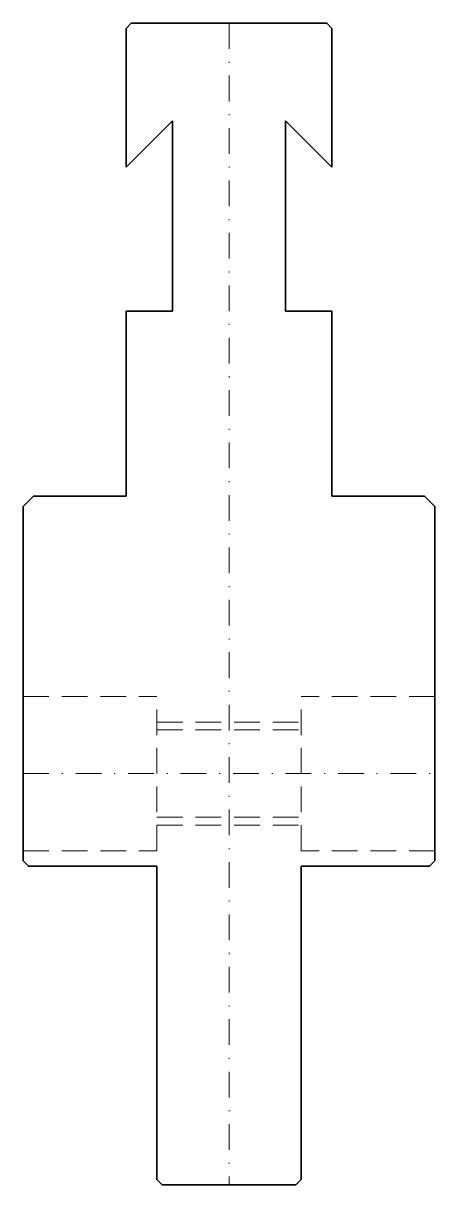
# Model space of a CAD drawing. Header units: millimetres. Extents: x -20 to 20, y 0 to 113.
import ezdxf

# ---------------------------------------------------------------- set-up
doc = ezdxf.new("R2010")
doc.units = ezdxf.units.MM
doc.header["$LTSCALE"] = 5
for name, pattern in [('AUSGEZOGEN', [0]), ('DASHDOT', [1, 0.5, -0.25, 0, -0.25]), ('DASHED', [0.75, 0.5, -0.25])]:
    doc.linetypes.add(name, pattern=pattern)
doc.layers.add('2', color=7, linetype='Continuous')

msp = doc.modelspace()

# ---------------------------------------------------------------- linework, layer by layer
at = {"layer": '2', "color": 7, "linetype": 'AUSGEZOGEN', "lineweight": 35}
for p, q in [((-9.5, 113), (-10, 112.5)), ((9.5, 113), (-9.5, 113)), ((10, 112.5), (9.5, 113)), ((-10, 112.5), (-10, 99)), ((10, 99), (10, 112.5)), ((-10, 99), (-5.5, 103.5)), ((-5.5, 103.5), (-5.5, 85)), ((5.5, 85), (5.5, 103.5)), ((5.5, 103.5), (10, 99)), ((-5.5, 85), (-10, 85)), ((-10, 85), (-10, 67)), ((10, 85), (5.5, 85)), ((10, 67), (10, 85)), ((-19, 67), (-20, 66)), ((-10, 67), (-19, 67)), ((19, 67), (10, 67)), ((20, 66), (19, 67)), ((-20, 66), (-20, 31.5)), ((20, 31.5), (20, 66)), ((-20, 31.5), (-19.5, 31)), ((-19.5, 31), (-7, 31)), ((-7, 31), (-7, 0.5)), ((7, 0.5), (7, 31)), ((7, 31), (19.5, 31)), ((19.5, 31), (20, 31.5)), ((-7, 0.5), (-6.5, 0)), ((-6.5, 0), (6.5, 0)), ((6.5, 0), (7, 0.5))]:
    msp.add_line(p, q, dxfattribs=at)
at = {"layer": '2', "color": 7, "linetype": 'DASHDOT', "lineweight": 18}
for p, q in [((0, 113), (0, 0)), ((-20, 40), (20, 40))]:
    msp.add_line(p, q, dxfattribs=at)
at = {"layer": '2', "color": 7, "linetype": 'DASHED', "lineweight": 18}
for p, q in [((-20, 47.5), (-7, 47.5)), ((-7, 32.5), (-7, 47.5)), ((7, 32.5), (7, 47.5)), ((20, 47.5), (7, 47.5)), ((-7, 45), (7, 45)), ((-7, 44.25), (7, 44.25)), ((-7, 35.75), (7, 35.75)), ((-7, 35), (7, 35)), ((-20, 32.5), (-7, 32.5)), ((20, 32.5), (7, 32.5))]:
    msp.add_line(p, q, dxfattribs=at)

doc.saveas('drawing.dxf')
